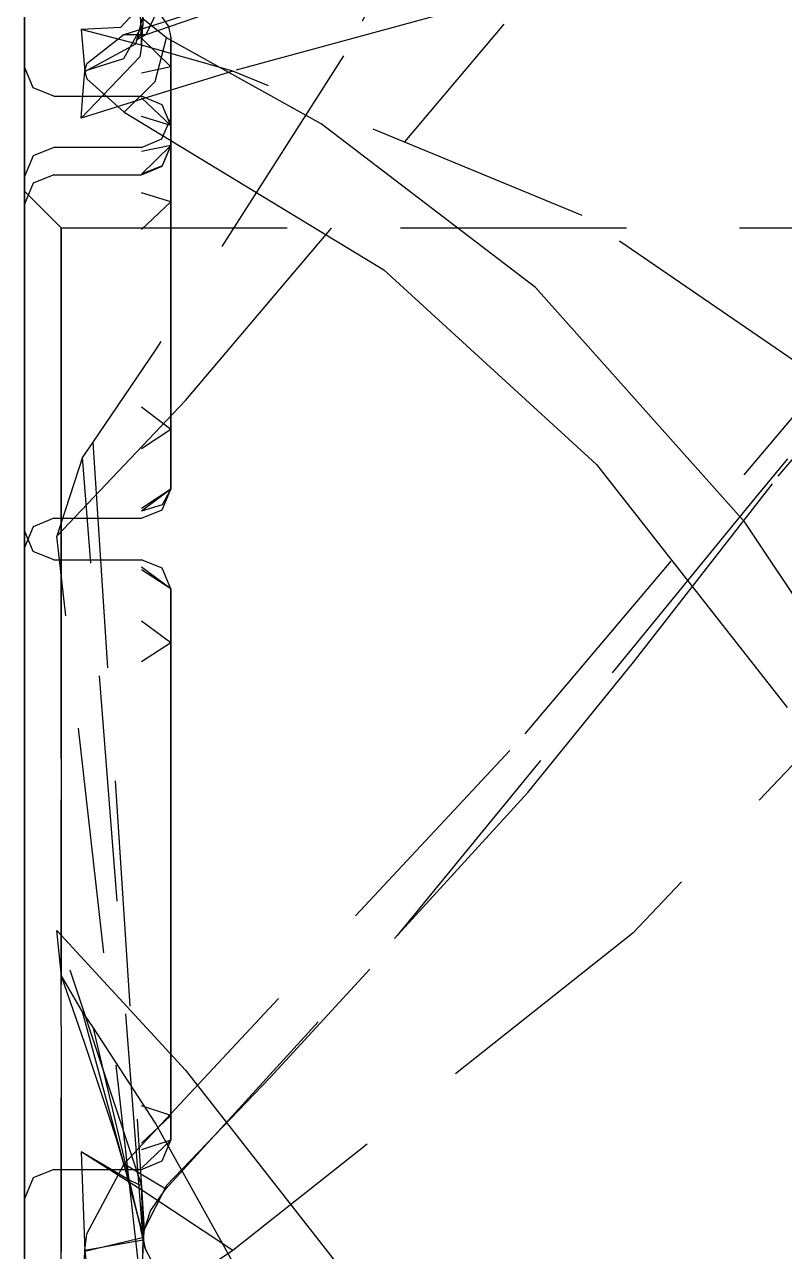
# Model space of a CAD drawing. Header units: metres. Extents: x -21 to 114, y 105 to 226.
# Drawn here: x 30 to 40.08, y 169.04 to 185.33 of the extents above; entities that cross this region are included whole.
import ezdxf

# ---------------------------------------------------------------- set-up
doc = ezdxf.new("R2010")
doc.units = ezdxf.units.M
doc.linetypes.add('DASHED', pattern=[4.5, 3, -1.5])
doc.layers.add('HIDDEN', color=9, linetype='DASHED')
doc.layers.add('VISIBLE', color=3, linetype='Continuous')

msp = doc.modelspace()

# ---------------------------------------------------------------- linework, layer by layer
at = {"layer": 'HIDDEN'}
for p, q in [((38.044, 191.97), (34.23, 184.911)), ((31.551, 185.114), (31.477, 186.991)), ((31.322, 185.195), (35.893, 186.657)), ((40.044, 186.689), (32.764, 184.707)), ((31.613, 185.192), (35.382, 186.494)), ((30, 184.707), (30, 186.413)), ((31.614, 185.192), (31.882, 185.756)), ((30, 185.382), (30, 185.326)), ((30, 185.326), (30, 185.382)), ((30, 185.326), (30, 185.262)), ((30, 185.262), (30, 185.326)), ((31.315, 184.877), (31.571, 185.326)), ((31.575, 185.416), (31.551, 185.114)), ((31.571, 185.326), (31.561, 185.268)), ((31.564, 185.253), (31.571, 185.326)), ((31.823, 185.426), (31.908, 185.301)), ((31.908, 185.301), (31.939, 185.15)), ((32.136, 180.335), (36.361, 185.329)), ((30, 185.262), (30, 185.191)), ((30, 185.191), (30, 185.262)), ((30, 185.191), (30, 185.115)), ((30, 185.115), (30, 185.191)), ((30, 185.115), (30, 185.035)), ((30, 185.035), (30, 185.115)), ((31.581, 185.044), (30.752, 185.258)), ((31.322, 185.195), (30.825, 184.804)), ((31.322, 185.195), (31.613, 185.192)), ((31.505, 185.145), (31.488, 185.125)), ((31.488, 185.125), (31.499, 185.133)), ((31.499, 185.133), (31.614, 185.192)), ((31.545, 185.217), (31.505, 185.145)), ((31.561, 185.268), (31.545, 185.217)), ((31.939, 184.763), (31.551, 185.143)), ((31.939, 184.763), (31.551, 185.143)), ((31.553, 185.1), (31.555, 185.133)), ((31.555, 185.133), (31.557, 185.165)), ((31.557, 185.165), (31.559, 185.196)), ((31.559, 185.196), (31.56, 185.216)), ((31.56, 185.216), (31.564, 185.253)), ((31.613, 185.192), (31.614, 185.192)), ((31.939, 185.148), (31.939, 185.15)), ((31.939, 185.15), (31.939, 185.148)), ((31.939, 185.142), (31.939, 185.148)), ((31.939, 185.148), (31.939, 185.142)), ((31.939, 185.132), (31.939, 185.142)), ((31.939, 185.142), (31.939, 185.132)), ((31.939, 185.118), (31.939, 185.132)), ((31.939, 185.132), (31.939, 185.118)), ((31.939, 185.1), (31.939, 185.118)), ((31.939, 185.118), (31.939, 185.1)), ((30, 185.035), (30, 184.951)), ((30, 184.951), (30, 185.035)), ((31.55, 185.043), (31.528, 184.898)), ((31.551, 185.114), (31.55, 185.043)), ((31.55, 185.043), (31.553, 185.1)), ((32.764, 184.707), (31.581, 185.044)), ((31.939, 185.078), (31.939, 185.1)), ((31.939, 185.1), (31.939, 185.078)), ((31.939, 185.053), (31.939, 185.078)), ((31.939, 185.078), (31.939, 185.053)), ((31.939, 185.023), (31.939, 185.053)), ((31.939, 185.053), (31.939, 185.023)), ((31.939, 184.989), (31.939, 185.023)), ((31.939, 185.023), (31.939, 184.989)), ((31.939, 184.952), (31.939, 184.989)), ((31.939, 184.989), (31.939, 184.952)), ((31.939, 184.911), (31.939, 184.952)), ((31.939, 184.952), (31.939, 184.911)), ((30, 184.951), (30, 184.864)), ((30, 184.864), (30, 184.951)), ((30, 184.864), (30, 184.776)), ((30, 184.776), (30, 184.864)), ((31.528, 184.898), (30.752, 184.084)), ((30.801, 184.711), (31.315, 184.877)), ((30.801, 184.711), (30.825, 184.804)), ((34.23, 184.911), (31.739, 181.009)), ((31.939, 184.865), (31.939, 184.911)), ((31.939, 184.911), (31.939, 184.865)), ((31.939, 184.816), (31.939, 184.865)), ((31.939, 184.865), (31.939, 184.816)), ((31.939, 184.763), (31.939, 184.816)), ((31.939, 184.816), (31.939, 184.763)), ((30, 184.776), (30, 184.689)), ((30, 184.689), (30, 184.776)), ((30, 184.76), (30, 184.763)), ((30, 184.763), (30, 184.763)), ((30, 184.763), (30, 184.762)), ((30, 184.762), (30, 184.763)), ((30, 184.763), (30, 184.763)), ((30, 184.763), (30, 184.76)), ((30.116, 184.487), (30, 184.763)), ((30.116, 184.487), (30, 184.763)), ((30, 184.762), (30, 184.761)), ((30, 184.761), (30, 184.762)), ((30, 184.761), (30, 184.759)), ((30, 184.759), (30, 184.761)), ((30, 184.75), (30, 184.76)), ((30, 184.76), (30, 184.75)), ((30, 184.759), (30, 184.757)), ((30, 184.757), (30, 184.759)), ((30, 184.757), (30, 184.755)), ((30, 184.755), (30, 184.757)), ((30, 184.755), (30, 184.752)), ((30, 184.752), (30, 184.755)), ((30, 184.752), (30, 184.749)), ((30, 184.749), (30, 184.752)), ((30, 184.735), (30, 184.75)), ((30, 184.75), (30, 184.735)), ((30, 184.749), (30, 184.745)), ((30, 184.745), (30, 184.749)), ((30, 184.745), (30, 184.741)), ((30, 184.741), (30, 184.745)), ((30, 184.741), (30, 184.737)), ((30, 184.737), (30, 184.741)), ((30, 184.737), (30, 184.732)), ((30, 184.732), (30, 184.737)), ((30, 184.713), (30, 184.735)), ((30, 184.735), (30, 184.713)), ((30, 184.732), (30, 184.726)), ((30, 184.726), (30, 184.732)), ((30, 184.726), (30, 184.72)), ((30, 184.72), (30, 184.726)), ((30, 184.72), (30, 184.517)), ((30, 184.517), (30, 184.72)), ((30, 184.686), (30, 184.713)), ((30, 184.713), (30, 184.686)), ((30, 181.958), (30, 184.707)), ((30, 184.689), (30, 184.602)), ((30, 184.602), (30, 184.689)), ((30, 184.653), (30, 184.686)), ((30, 184.686), (30, 184.653)), ((30, 184.615), (30, 184.653)), ((30, 184.653), (30, 184.615)), ((30.775, 184.382), (30.801, 184.711)), ((31.939, 184.763), (31.551, 184.682)), ((31.939, 184.763), (31.551, 184.682)), ((32.764, 184.707), (31.581, 184.344)), ((31.939, 183.72), (31.939, 184.763)), ((31.939, 184.763), (31.939, 183.72)), ((37.395, 182.791), (32.764, 184.707)), ((30, 184.571), (30, 184.615)), ((30, 184.615), (30, 184.571)), ((30, 184.602), (30, 183.559)), ((30, 183.559), (30, 184.602)), ((30, 184.523), (30, 184.571)), ((30, 184.571), (30, 184.523)), ((30, 184.471), (30, 184.523)), ((30, 184.523), (30, 184.471)), ((30, 184.517), (30, 184.297)), ((30, 184.297), (30, 184.517)), ((30, 184.415), (30, 184.471)), ((30, 184.471), (30, 184.415)), ((30.388, 184.375), (30.116, 184.487)), ((30.388, 184.375), (30.116, 184.487)), ((30, 184.355), (30, 184.415)), ((30, 184.415), (30, 184.355)), ((30, 184.292), (30, 184.355)), ((30, 184.355), (30, 184.292)), ((30.388, 184.375), (31.551, 184.375)), ((30.388, 184.375), (31.551, 184.375)), ((30.752, 184.084), (30.775, 184.382)), ((31.581, 184.344), (30.752, 184.084)), ((31.825, 184.262), (31.551, 184.375)), ((31.825, 184.262), (31.551, 184.375)), ((31.939, 183.987), (31.551, 184.354)), ((31.939, 183.987), (31.551, 184.354)), ((30, 184.297), (30, 184.063)), ((30, 184.063), (30, 184.297)), ((30, 184.227), (30, 184.292)), ((30, 184.292), (30, 184.227)), ((30, 183.213), (30, 184.227)), ((30, 184.227), (30, 183.213)), ((31.939, 183.987), (31.825, 184.262)), ((31.939, 183.987), (31.825, 184.262)), ((30, 184.063), (30, 183.814)), ((30, 183.814), (30, 184.063)), ((31.939, 183.987), (31.551, 184.107)), ((31.939, 183.987), (31.551, 184.107)), ((31.823, 183.807), (31.939, 184.083)), ((31.939, 184.081), (31.939, 184.083)), ((31.939, 184.083), (31.939, 184.081)), ((31.939, 184.076), (31.939, 184.081)), ((31.939, 184.081), (31.939, 184.076)), ((31.939, 184.067), (31.939, 184.076)), ((31.939, 184.076), (31.939, 184.067)), ((31.939, 184.054), (31.939, 184.067)), ((31.939, 184.067), (31.939, 184.054)), ((31.939, 184.037), (31.939, 184.054)), ((31.939, 184.054), (31.939, 184.037)), ((31.939, 184.016), (31.939, 184.037)), ((31.939, 184.037), (31.939, 184.016)), ((31.939, 183.992), (31.939, 184.016)), ((31.939, 184.016), (31.939, 183.992)), ((31.939, 183.964), (31.939, 183.992)), ((31.939, 183.992), (31.939, 183.964)), ((31.939, 182.973), (31.939, 183.987)), ((31.939, 183.987), (31.939, 183.791)), ((31.939, 183.791), (31.939, 183.987)), ((31.939, 183.987), (31.939, 182.973)), ((30, 183.814), (30, 183.549)), ((30, 183.549), (30, 183.814)), ((31.939, 183.933), (31.939, 183.964)), ((31.939, 183.964), (31.939, 183.933)), ((31.939, 183.898), (31.939, 183.933)), ((31.939, 183.933), (31.939, 183.898)), ((31.939, 183.859), (31.939, 183.898)), ((31.939, 183.898), (31.939, 183.859)), ((31.939, 183.816), (31.939, 183.859)), ((31.939, 183.859), (31.939, 183.816)), ((31.939, 183.77), (31.939, 183.816)), ((31.939, 183.816), (31.939, 183.77)), ((30.388, 183.696), (30.116, 183.584)), ((31.551, 183.696), (30.388, 183.696)), ((31.551, 183.696), (31.823, 183.807)), ((31.939, 183.72), (31.551, 183.639)), ((31.939, 183.72), (31.551, 183.339)), ((31.939, 183.72), (31.551, 183.639)), ((31.939, 183.72), (31.825, 183.451)), ((31.825, 183.446), (31.939, 183.72)), ((31.825, 183.446), (31.939, 183.72)), ((31.939, 183.791), (31.939, 183.579)), ((31.939, 183.579), (31.939, 183.791)), ((31.939, 183.72), (31.939, 183.77)), ((31.939, 183.77), (31.939, 183.72)), ((30.116, 183.584), (30, 183.308)), ((30, 183.486), (30, 183.559)), ((30, 183.559), (30, 183.486)), ((30, 183.549), (30, 183.27)), ((30, 183.27), (30, 183.549)), ((31.939, 183.579), (31.939, 183.353)), ((31.939, 183.353), (31.939, 183.579)), ((30, 183.415), (30, 183.486)), ((30, 183.486), (30, 183.415)), ((30, 183.347), (30, 183.415)), ((30, 183.415), (30, 183.347)), ((30, 183.283), (30, 183.347)), ((30, 183.347), (30, 183.283)), ((30.388, 183.332), (30.116, 183.221)), ((30.388, 183.332), (30.116, 183.221)), ((30.388, 183.332), (31.551, 183.332)), ((30.388, 183.332), (31.551, 183.332)), ((31.825, 183.451), (31.551, 183.339)), ((31.551, 183.332), (31.825, 183.446)), ((31.551, 183.332), (31.825, 183.446)), ((31.939, 183.353), (31.939, 183.113)), ((31.939, 183.113), (31.939, 183.353)), ((30, 183.306), (30, 183.308)), ((30, 183.308), (30, 183.306)), ((30, 183.301), (30, 183.306)), ((30, 183.306), (30, 183.301)), ((30, 183.292), (30, 183.301)), ((30, 183.301), (30, 183.292)), ((30, 183.279), (30, 183.292)), ((30, 183.292), (30, 183.279)), ((30, 183.223), (30, 183.283)), ((30, 183.283), (30, 183.223)), ((30, 183.263), (30, 183.279)), ((30, 183.279), (30, 183.263)), ((30, 183.27), (30, 182.977)), ((30, 182.977), (30, 183.27)), ((30, 183.244), (30, 183.263)), ((30, 183.263), (30, 183.244)), ((30, 183.22), (30, 183.244)), ((30, 183.244), (30, 183.22)), ((30, 183.167), (30, 183.223)), ((30, 183.223), (30, 183.167)), ((30.116, 183.221), (30, 182.944)), ((30.116, 183.221), (30, 182.944)), ((30, 183.194), (30, 183.22)), ((30, 183.22), (30, 183.194)), ((30, 183.13), (30, 183.213)), ((30, 183.213), (30, 183.13)), ((30, 183.163), (30, 183.194)), ((30, 183.194), (30, 183.163)), ((30, 183.117), (30, 183.167)), ((30, 183.167), (30, 183.117)), ((30, 183.129), (30, 183.163)), ((30, 183.163), (30, 183.129)), ((30, 183.045), (30, 183.13)), ((30, 183.13), (30, 183.045)), ((30, 183.092), (30, 183.129)), ((30, 183.129), (30, 183.092)), ((30, 183.073), (30, 183.117)), ((30, 183.117), (30, 183.073)), ((30, 183.114), (30, 182.633)), ((30, 182.633), (30, 183.114)), ((30, 183.114), (30.485, 182.629)), ((30, 183.051), (30, 183.092)), ((30, 183.092), (30, 183.051)), ((30, 183.034), (30, 183.073)), ((30, 183.073), (30, 183.034)), ((30, 183.006), (30, 183.051)), ((30, 183.051), (30, 183.006)), ((30, 182.959), (30, 183.045)), ((30, 183.045), (30, 182.959)), ((30, 183.002), (30, 183.034)), ((30, 183.034), (30, 183.002)), ((30, 182.958), (30, 183.006)), ((30, 183.006), (30, 182.958)), ((30, 182.977), (30, 183.002)), ((30, 183.002), (30, 182.977)), ((31.939, 182.973), (31.551, 183.093)), ((31.939, 182.973), (31.551, 183.093)), ((31.939, 183.113), (31.939, 182.858)), ((31.939, 182.858), (31.939, 183.113)), ((43, 183.021), (39.693, 179.045)), ((30, 182.977), (30, 182.67)), ((30, 182.959), (30, 182.977)), ((30, 182.977), (30, 182.959)), ((30, 182.67), (30, 182.977)), ((30, 182.873), (30, 182.959)), ((30, 182.948), (30, 182.959)), ((30, 182.959), (30, 182.948)), ((30, 182.959), (30, 182.873)), ((30, 182.958), (30, 182.956)), ((30, 182.956), (30, 182.958)), ((30, 182.956), (30, 182.955)), ((30, 182.955), (30, 182.956)), ((30, 182.955), (30, 182.953)), ((30, 182.953), (30, 182.955)), ((30, 182.953), (30, 182.951)), ((30, 182.951), (30, 182.953)), ((30, 182.951), (30, 182.95)), ((30, 182.95), (30, 182.951)), ((30, 182.95), (30, 182.949)), ((30, 182.949), (30, 182.95)), ((30, 182.949), (30, 182.948)), ((30, 182.948), (30, 182.949)), ((30, 182.948), (30, 182.947)), ((30, 182.944), (30, 182.948)), ((30, 182.948), (30, 182.944)), ((30, 182.947), (30, 182.948)), ((30, 182.947), (30, 182.946)), ((30, 182.946), (30, 182.947)), ((30, 182.946), (30, 182.945)), ((30, 182.945), (30, 182.946)), ((30, 182.945), (30, 182.945)), ((30, 182.945), (30, 182.945)), ((30, 182.945), (30, 182.944)), ((30, 182.944), (30, 182.945)), ((30, 182.945), (30, 182.945)), ((30, 182.945), (30, 182.945)), ((30, 182.789), (30, 182.873)), ((30, 182.873), (30, 182.789)), ((31.939, 182.973), (31.551, 182.607)), ((31.939, 182.973), (31.551, 182.607)), ((31.939, 182.787), (31.939, 182.973)), ((31.939, 182.973), (31.939, 182.787)), ((31.939, 182.858), (31.939, 182.589)), ((31.939, 182.589), (31.939, 182.858)), ((30, 182.707), (30, 182.789)), ((30, 182.789), (30, 182.707)), ((30, 182.628), (30, 182.707)), ((30, 182.707), (30, 182.628)), ((31.939, 182.587), (31.939, 182.787)), ((31.939, 182.787), (31.939, 182.587)), ((40.366, 180.758), (37.395, 182.791)), ((39.999, 179.331), (42.885, 182.734)), ((30, 182.67), (30, 182.348)), ((30, 182.348), (30, 182.67)), ((30, 182.633), (30, 181.213)), ((30, 181.213), (30, 182.633)), ((30, 182.553), (30, 182.628)), ((30, 182.628), (30, 182.553)), ((30, 182.484), (30, 182.553)), ((30, 182.553), (30, 182.484)), ((30.485, 182.629), (30.485, 182.16)), ((30.485, 182.629), (45.412, 182.629)), ((30.485, 182.16), (30.485, 182.629)), ((31.939, 182.589), (31.939, 182.306)), ((31.939, 182.306), (31.939, 182.589)), ((31.939, 182.373), (31.939, 182.587)), ((31.939, 182.587), (31.939, 182.373)), ((36.642, 175.912), (42.322, 182.638)), ((30, 182.42), (30, 182.484)), ((30, 182.484), (30, 182.42)), ((30, 182.363), (30, 182.42)), ((30, 182.42), (30, 182.363)), ((30, 182.314), (30, 182.363)), ((30, 182.363), (30, 182.314)), ((30, 182.348), (30, 182.013)), ((30, 182.013), (30, 182.348)), ((31.939, 182.145), (31.939, 182.373)), ((31.939, 182.373), (31.939, 182.145)), ((30, 182.273), (30, 182.314)), ((30, 182.314), (30, 182.273)), ((30, 182.241), (30, 182.273)), ((30, 182.273), (30, 182.241)), ((30, 182.061), (30, 182.241)), ((30, 182.241), (30, 182.061)), ((31.939, 182.306), (31.939, 182.009)), ((31.939, 182.009), (31.939, 182.306)), ((30, 181.869), (30, 182.061)), ((30, 182.061), (30, 181.869)), ((30.485, 182.16), (30.485, 180.777)), ((30.485, 180.777), (30.485, 182.16)), ((31.939, 181.904), (31.939, 182.145)), ((31.939, 182.145), (31.939, 181.904)), ((30, 182.013), (30, 181.664)), ((30, 181.664), (30, 182.013)), ((30, 178.306), (30, 181.958)), ((30, 181.663), (30, 181.869)), ((30, 181.869), (30, 181.663)), ((31.939, 182.009), (31.939, 181.699)), ((31.939, 181.699), (31.939, 182.009)), ((31.939, 181.65), (31.939, 181.904)), ((31.939, 181.904), (31.939, 181.65)), ((31.939, 181.699), (31.939, 181.375)), ((31.939, 181.375), (31.939, 181.699)), ((30, 181.664), (30, 181.302)), ((30, 181.302), (30, 181.664)), ((30, 181.444), (30, 181.663)), ((30, 181.663), (30, 181.444)), ((31.939, 181.382), (31.939, 181.65)), ((31.939, 181.65), (31.939, 181.382)), ((30, 181.212), (30, 181.444)), ((30, 181.444), (30, 181.212)), ((31.939, 181.102), (31.939, 181.382)), ((31.939, 181.382), (31.939, 181.102)), ((31.939, 181.375), (31.939, 181.039)), ((31.939, 181.039), (31.939, 181.375)), ((30, 181.302), (30, 180.927)), ((30, 180.927), (30, 181.302)), ((30, 181.213), (30, 178.927)), ((30, 178.927), (30, 181.213)), ((30, 180.968), (30, 181.212)), ((30, 181.212), (30, 180.968)), ((31.939, 180.809), (31.939, 181.102)), ((31.939, 181.102), (31.939, 180.809)), ((30, 180.711), (30, 180.968)), ((30, 180.968), (30, 180.711)), ((30, 180.927), (30, 180.54)), ((30, 180.54), (30, 180.927)), ((31.739, 181.009), (30.907, 179.782)), ((31.939, 181.039), (31.939, 180.69)), ((31.939, 180.69), (31.939, 181.039)), ((30.485, 180.777), (30.485, 178.548)), ((30.485, 178.548), (30.485, 180.777)), ((31.939, 180.503), (31.939, 180.809)), ((31.939, 180.809), (31.939, 180.503)), ((30, 180.441), (30, 180.711)), ((30, 180.711), (30, 180.441)), ((31.939, 180.69), (31.939, 180.328)), ((31.939, 180.328), (31.939, 180.69)), ((30, 180.54), (30, 180.478)), ((30, 180.478), (30, 180.54)), ((30, 180.478), (30, 180.41)), ((30, 180.41), (30, 180.478)), ((30, 180.159), (30, 180.441)), ((30, 180.441), (30, 180.159)), ((30, 180.41), (30, 180.336)), ((30, 180.336), (30, 180.41)), ((31.939, 180.186), (31.939, 180.503)), ((31.939, 180.503), (31.939, 180.186)), ((30, 180.336), (30, 180.257)), ((30, 180.257), (30, 180.336)), ((30, 180.257), (30, 180.175)), ((30, 180.175), (30, 180.257)), ((30.43, 178.538), (32.136, 180.335)), ((31.939, 179.954), (31.551, 180.247)), ((31.939, 179.954), (31.551, 180.247)), ((31.939, 180.328), (31.939, 179.954)), ((31.939, 179.954), (31.939, 180.328)), ((30, 180.175), (30, 180.089)), ((30, 180.089), (30, 180.175)), ((30, 179.866), (30, 180.159)), ((30, 180.159), (30, 179.866)), ((30, 180.089), (30, 180.002)), ((30, 180.002), (30, 180.089)), ((31.939, 179.856), (31.939, 180.186)), ((31.939, 180.186), (31.939, 179.856)), ((30, 180.002), (30, 179.914)), ((30, 179.914), (30, 180.002)), ((30, 179.914), (30, 179.826)), ((30, 179.826), (30, 179.914)), ((31.939, 179.954), (31.551, 179.695)), ((31.939, 179.954), (31.551, 179.695)), ((31.939, 179.954), (31.939, 179.162)), ((31.939, 179.162), (31.939, 179.954)), ((30, 179.56), (30, 179.866)), ((30, 179.866), (30, 179.56)), ((30, 179.826), (30, 179.74)), ((30, 179.74), (30, 179.826)), ((30.907, 179.782), (30.769, 179.587)), ((30.907, 179.782), (31.589, 169.337)), ((31.939, 179.515), (31.939, 179.856)), ((31.939, 179.856), (31.939, 179.515)), ((30, 179.74), (30, 179.657)), ((30, 179.657), (30, 179.74)), ((30, 179.657), (30, 179.578)), ((30, 179.578), (30, 179.657)), ((30.769, 179.587), (30.43, 178.538)), ((31.575, 169.207), (30.769, 179.587)), ((30, 179.578), (30, 179.504)), ((30, 179.504), (30, 179.578)), ((30, 179.243), (30, 179.56)), ((30, 179.56), (30, 179.243)), ((30, 179.504), (30, 179.435)), ((30, 179.435), (30, 179.504)), ((30, 179.435), (30, 178.643)), ((30, 178.643), (30, 179.435)), ((31.939, 179.162), (31.939, 179.515)), ((31.939, 179.515), (31.939, 179.162)), ((38.077, 176.865), (39.999, 179.331)), ((30, 178.915), (30, 179.243)), ((30, 179.243), (30, 178.915)), ((31.939, 179.162), (31.551, 178.902)), ((31.939, 179.162), (31.551, 178.868)), ((31.939, 179.162), (31.551, 178.902)), ((31.939, 179.162), (31.825, 178.954)), ((31.825, 178.887), (31.939, 179.162)), ((31.825, 178.887), (31.939, 179.162)), ((31.825, 178.954), (31.551, 178.868)), ((39.693, 179.045), (34.58, 172.793)), ((30, 178.927), (30, 175.888)), ((30, 175.888), (30, 178.927)), ((30, 178.575), (30, 178.915)), ((30, 178.915), (30, 178.575)), ((30.388, 178.774), (30.116, 178.662)), ((30.388, 178.774), (30.116, 178.662)), ((30.388, 178.774), (31.551, 178.774)), ((30.388, 178.774), (31.551, 178.774)), ((31.551, 178.774), (31.825, 178.887)), ((31.551, 178.774), (31.825, 178.887)), ((30.116, 178.662), (30, 178.386)), ((30.116, 178.662), (30, 178.386)), ((30, 178.643), (30, 178.609)), ((30, 178.609), (30, 178.643)), ((30, 178.61), (30, 178.611)), ((30, 178.611), (30, 178.61)), ((30, 178.61), (30, 178.611)), ((30, 178.611), (30, 178.61)), ((30.116, 178.335), (30, 178.611)), ((30.116, 178.335), (30, 178.611)), ((30, 178.607), (30, 178.61)), ((30, 178.61), (30, 178.605)), ((30, 178.605), (30, 178.61)), ((30, 178.61), (30, 178.607)), ((30, 178.609), (30, 178.578)), ((30, 178.578), (30, 178.609)), ((30, 178.601), (30, 178.607)), ((30, 178.607), (30, 178.601)), ((30, 178.605), (30, 178.598)), ((30, 178.598), (30, 178.605)), ((30, 178.594), (30, 178.601)), ((30, 178.601), (30, 178.594)), ((30, 178.598), (30, 178.588)), ((30, 178.588), (30, 178.598)), ((30, 178.585), (30, 178.594)), ((30, 178.594), (30, 178.585)), ((30, 178.588), (30, 178.575)), ((30, 178.575), (30, 178.588)), ((30, 178.573), (30, 178.585)), ((30, 178.585), (30, 178.573)), ((30, 178.578), (30, 178.548)), ((30, 178.548), (30, 178.578)), ((30, 178.575), (30, 178.559)), ((30, 178.55), (30, 178.575)), ((30, 178.575), (30, 178.55)), ((30, 178.559), (30, 178.575)), ((30, 178.56), (30, 178.573)), ((30, 178.573), (30, 178.56)), ((30, 178.544), (30, 178.56)), ((30, 178.56), (30, 178.544)), ((30, 178.559), (30, 178.541)), ((30, 178.541), (30, 178.559)), ((30, 178.527), (30, 178.55)), ((30, 178.55), (30, 178.527)), ((30, 178.548), (30, 178.521)), ((30, 178.521), (30, 178.548)), ((30, 178.527), (30, 178.544)), ((30, 178.544), (30, 178.527)), ((30, 178.541), (30, 178.52)), ((30, 178.52), (30, 178.541)), ((30, 178.507), (30, 178.527)), ((30, 178.505), (30, 178.527)), ((30, 178.527), (30, 178.505)), ((30, 178.527), (30, 178.507)), ((30, 178.521), (30, 178.496)), ((30, 178.496), (30, 178.521)), ((30, 178.52), (30, 178.497)), ((30, 178.497), (30, 178.52)), ((30, 178.486), (30, 178.507)), ((30, 178.507), (30, 178.486)), ((30, 178.485), (30, 178.505)), ((30, 178.505), (30, 178.485)), ((30, 178.497), (30, 178.471)), ((30, 178.471), (30, 178.497)), ((30, 178.496), (30, 178.473)), ((30, 178.473), (30, 178.496)), ((30, 178.463), (30, 178.486)), ((30, 178.486), (30, 178.463)), ((30, 178.466), (30, 178.485)), ((30, 178.485), (30, 178.466)), ((30, 178.473), (30, 178.453)), ((30, 178.453), (30, 178.473)), ((30, 178.471), (30, 178.442)), ((30, 178.442), (30, 178.471)), ((30, 178.45), (30, 178.466)), ((30, 178.466), (30, 178.45)), ((30, 178.438), (30, 178.463)), ((30, 178.463), (30, 178.438)), ((30, 178.453), (30, 178.436)), ((30, 178.436), (30, 178.453)), ((30, 178.435), (30, 178.45)), ((30, 178.45), (30, 178.435)), ((30, 178.442), (30, 178.411)), ((30, 178.411), (30, 178.442)), ((31.551, 168.535), (30.43, 178.538)), ((30.485, 178.548), (30.485, 175.586)), ((30.485, 175.586), (30.485, 178.548)), ((30, 178.412), (30, 178.438)), ((30, 178.438), (30, 178.412)), ((30, 178.436), (30, 178.421)), ((30, 178.421), (30, 178.436)), ((30, 178.422), (30, 178.435)), ((30, 178.435), (30, 178.422)), ((30, 178.411), (30, 178.422)), ((30, 178.422), (30, 178.411)), ((30, 178.421), (30, 178.408)), ((30, 178.408), (30, 178.421)), ((30, 177.698), (30, 178.412)), ((30, 178.412), (30, 177.698)), ((30, 178.411), (30, 178.379)), ((30, 178.402), (30, 178.411)), ((30, 178.411), (30, 178.402)), ((30, 178.379), (30, 178.411)), ((30, 178.408), (30, 178.399)), ((30, 178.399), (30, 178.408)), ((30, 178.395), (30, 178.402)), ((30, 178.402), (30, 178.395)), ((30, 178.399), (30, 178.392)), ((30, 178.392), (30, 178.399)), ((30, 178.39), (30, 178.395)), ((30, 178.395), (30, 178.39)), ((30, 178.392), (30, 178.387)), ((30, 178.387), (30, 178.392)), ((30, 178.387), (30, 178.39)), ((30, 178.39), (30, 178.387)), ((30, 178.387), (30, 178.386)), ((30, 178.386), (30, 178.387)), ((30, 178.387), (30, 178.386)), ((30, 178.386), (30, 178.387)), ((30, 178.379), (30, 178.344)), ((30, 178.344), (30, 178.379)), ((30, 178.344), (30, 177.885)), ((30, 177.885), (30, 178.344)), ((30, 173.932), (30, 178.306)), ((30.388, 178.223), (30.116, 178.335)), ((30.388, 178.223), (30.116, 178.335)), ((30.388, 178.223), (31.551, 178.223)), ((30.388, 178.223), (31.551, 178.223)), ((31.825, 178.11), (31.551, 178.223)), ((31.825, 178.11), (31.551, 178.223)), ((31.939, 177.836), (31.551, 178.124)), ((31.939, 177.836), (31.551, 178.124)), ((31.939, 177.836), (31.551, 178.09)), ((31.939, 177.836), (31.551, 178.09)), ((31.939, 177.836), (31.825, 178.11)), ((31.939, 177.836), (31.825, 178.11)), ((30, 177.885), (30, 177.415)), ((30, 177.415), (30, 177.885)), ((31.939, 177.122), (31.939, 177.836)), ((31.939, 177.836), (31.939, 177.393)), ((31.939, 177.393), (31.939, 177.836)), ((31.939, 177.836), (31.939, 177.122)), ((30, 177.637), (30, 177.698)), ((30, 177.698), (30, 177.637)), ((30, 177.57), (30, 177.637)), ((30, 177.637), (30, 177.57)), ((30, 177.497), (30, 177.57)), ((30, 177.57), (30, 177.497)), ((30, 177.42), (30, 177.497)), ((30, 177.497), (30, 177.42)), ((30, 177.339), (30, 177.42)), ((30, 177.42), (30, 177.339)), ((30, 177.415), (30, 176.936)), ((30, 176.936), (30, 177.415)), ((30, 177.255), (30, 177.339)), ((30, 177.339), (30, 177.255)), ((31.939, 177.122), (31.551, 177.41)), ((31.939, 177.122), (31.551, 177.41)), ((31.939, 177.393), (31.939, 176.94)), ((31.939, 176.94), (31.939, 177.393)), ((30, 177.17), (30, 177.255)), ((30, 177.255), (30, 177.17)), ((30, 177.084), (30, 177.17)), ((30, 177.17), (30, 177.084)), ((41.814, 177.21), (38.067, 173.268)), ((30, 176.999), (30, 177.084)), ((30, 177.084), (30, 176.999)), ((30, 176.915), (30, 176.999)), ((30, 176.999), (30, 176.915)), ((31.939, 177.122), (31.551, 176.868)), ((31.939, 177.122), (31.551, 176.868)), ((31.939, 176.703), (31.939, 177.122)), ((31.939, 177.122), (31.939, 176.703)), ((30, 176.936), (30, 176.446)), ((30, 176.446), (30, 176.936)), ((30, 176.833), (30, 176.915)), ((30, 176.915), (30, 176.833)), ((30, 176.756), (30, 176.833)), ((30, 176.833), (30, 176.756)), ((31.939, 176.94), (31.939, 176.477)), ((31.939, 176.477), (31.939, 176.94)), ((36.676, 175.137), (38.077, 176.865)), ((30, 176.682), (30, 176.756)), ((30, 176.756), (30, 176.682)), ((30, 176.614), (30, 176.682)), ((30, 176.682), (30, 176.614)), ((31.939, 176.275), (31.939, 176.703)), ((31.939, 176.703), (31.939, 176.275)), ((30, 176.212), (30, 176.614)), ((30, 176.614), (30, 176.212)), ((30, 176.446), (30, 175.948)), ((30, 175.948), (30, 176.446)), ((31.939, 176.477), (31.939, 176.005)), ((31.939, 176.005), (31.939, 176.477)), ((30, 175.8), (30, 176.212)), ((30, 176.212), (30, 175.8)), ((31.939, 175.837), (31.939, 176.275)), ((31.939, 176.275), (31.939, 175.837)), ((31.939, 176.005), (31.939, 175.524)), ((31.939, 175.524), (31.939, 176.005)), ((30, 175.948), (30, 175.44)), ((30, 175.44), (30, 175.948)), ((30, 175.888), (30, 172.249)), ((30, 172.249), (30, 175.888)), ((31.322, 170.208), (36.642, 175.912)), ((31.939, 175.391), (31.939, 175.837)), ((31.939, 175.837), (31.939, 175.391)), ((30, 175.379), (30, 175.8)), ((30, 175.8), (30, 175.379)), ((30.485, 175.586), (30.485, 172.039)), ((30.485, 172.039), (30.485, 175.586)), ((31.939, 175.524), (31.939, 175.034)), ((31.939, 175.034), (31.939, 175.524)), ((30, 175.44), (30, 174.924)), ((30, 174.924), (30, 175.44)), ((30, 174.95), (30, 175.379)), ((30, 175.379), (30, 174.95)), ((31.939, 174.936), (31.939, 175.391)), ((31.939, 175.391), (31.939, 174.936)), ((31.873, 169.874), (36.676, 175.137)), ((31.939, 175.034), (31.939, 174.536)), ((31.939, 174.536), (31.939, 175.034)), ((30, 174.513), (30, 174.95)), ((30, 174.95), (30, 174.513)), ((30, 174.924), (30, 174.399)), ((30, 174.399), (30, 174.924)), ((31.939, 174.473), (31.939, 174.936)), ((31.939, 174.936), (31.939, 174.473)), ((31.939, 174.536), (31.939, 174.03)), ((31.939, 174.03), (31.939, 174.536)), ((30, 174.068), (30, 174.513)), ((30, 174.513), (30, 174.068)), ((30, 174.399), (30, 173.867)), ((30, 173.867), (30, 174.399)), ((31.939, 174.003), (31.939, 174.473)), ((31.939, 174.473), (31.939, 174.003)), ((30, 173.615), (30, 174.068)), ((30, 174.068), (30, 173.615)), ((30, 169.056), (30, 173.932)), ((31.939, 174.03), (31.939, 173.516)), ((31.939, 173.516), (31.939, 174.03)), ((31.939, 173.525), (31.939, 174.003)), ((31.939, 174.003), (31.939, 173.525)), ((30, 173.867), (30, 173.327)), ((30, 173.327), (30, 173.867)), ((30, 173.155), (30, 173.615)), ((30, 173.615), (30, 173.155)), ((31.939, 173.04), (31.939, 173.525)), ((31.939, 173.525), (31.939, 173.04)), ((31.939, 173.516), (31.939, 172.996)), ((31.939, 172.996), (31.939, 173.516)), ((30, 173.327), (30, 172.781)), ((30, 172.781), (30, 173.327)), ((31.551, 169.931), (30.43, 173.304)), ((38.067, 173.268), (32.764, 169.056)), ((30, 172.689), (30, 173.155)), ((30, 173.155), (30, 172.689)), ((31.939, 172.548), (31.939, 173.04)), ((31.939, 173.04), (31.939, 172.548)), ((31.939, 172.996), (31.939, 172.468)), ((31.939, 172.468), (31.939, 172.996)), ((30, 172.781), (30, 172.227)), ((30, 172.227), (30, 172.781)), ((34.58, 172.793), (33.257, 171.353)), ((30, 172.216), (30, 172.689)), ((30, 172.689), (30, 172.216)), ((31.939, 172.049), (31.939, 172.548)), ((31.939, 172.548), (31.939, 172.049)), ((31.939, 172.468), (31.939, 171.935)), ((31.939, 171.935), (31.939, 172.468)), ((30, 172.249), (30, 168.193)), ((30, 168.193), (30, 172.249)), ((30, 172.227), (30, 171.668)), ((30, 171.668), (30, 172.227)), ((30, 171.737), (30, 172.216)), ((30, 172.216), (30, 171.737)), ((30.485, 172.039), (30.485, 168.085)), ((30.485, 168.085), (30.485, 172.039)), ((31.939, 171.545), (31.939, 172.049)), ((31.939, 172.049), (31.939, 171.545)), ((31.939, 171.935), (31.939, 171.395)), ((31.939, 171.395), (31.939, 171.935)), ((30, 171.252), (30, 171.737)), ((30, 171.737), (30, 171.252)), ((30, 171.668), (30, 171.103)), ((30, 171.103), (30, 171.668)), ((31.939, 171.035), (31.939, 171.545)), ((31.939, 171.545), (31.939, 171.035)), ((33.257, 171.353), (31.882, 169.922)), ((31.939, 171.395), (31.939, 170.85)), ((31.939, 170.85), (31.939, 171.395)), ((30, 170.762), (30, 171.252)), ((30, 171.252), (30, 170.762)), ((30, 171.103), (30, 171.018)), ((30, 171.018), (30, 171.103)), ((30, 171.018), (30, 170.931)), ((30, 170.931), (30, 171.018)), ((31.939, 170.85), (31.551, 170.976)), ((31.939, 170.85), (31.551, 170.976)), ((31.939, 170.52), (31.939, 171.035)), ((31.939, 171.035), (31.939, 170.52)), ((30, 170.931), (30, 170.843)), ((30, 170.843), (30, 170.931)), ((30, 170.843), (30, 170.755)), ((30, 170.755), (30, 170.843)), ((31.939, 170.85), (31.551, 170.481)), ((31.939, 170.85), (31.551, 170.481)), ((31.939, 170.85), (31.939, 170.52)), ((31.939, 170.52), (31.939, 170.85)), ((30, 170.266), (30, 170.762)), ((30, 170.762), (30, 170.266)), ((30, 170.755), (30, 170.669)), ((30, 170.669), (30, 170.755)), ((30, 170.669), (30, 170.585)), ((30, 170.585), (30, 170.669)), ((30, 170.585), (30, 170.504)), ((30, 170.504), (30, 170.585)), ((30, 170.504), (30, 170.427)), ((30, 170.427), (30, 170.504)), ((31.939, 170.52), (31.551, 170.393)), ((31.939, 170.52), (31.551, 170.151)), ((31.939, 170.52), (31.551, 170.393)), ((31.939, 170.52), (31.551, 170.151)), ((31.825, 170.246), (31.939, 170.52)), ((31.825, 170.246), (31.939, 170.52)), ((30, 170.427), (30, 170.356)), ((30, 170.356), (30, 170.427)), ((30, 170.356), (30, 170.292)), ((30, 170.292), (30, 170.356)), ((31.581, 169.84), (30.752, 170.366)), ((30, 170.292), (30, 170.234)), ((30, 170.234), (30, 170.292)), ((30, 170.203), (30, 170.266)), ((30, 170.266), (30, 170.203)), ((30, 170.234), (30, 170.185)), ((30, 170.185), (30, 170.234)), ((30, 170.141), (30, 170.203)), ((30, 170.203), (30, 170.141)), ((30, 170.185), (30, 170.144)), ((30, 170.144), (30, 170.185)), ((30, 170.144), (30, 170.112)), ((30, 170.112), (30, 170.144)), ((30, 170.083), (30, 170.141)), ((30, 170.141), (30, 170.083)), ((30.825, 169.277), (31.322, 170.208)), ((31.322, 170.208), (31.873, 169.874)), ((31.551, 170.132), (31.825, 170.246)), ((31.551, 170.132), (31.825, 170.246)), ((30, 170.112), (30, 169.782)), ((30, 169.782), (30, 170.112)), ((30, 170.028), (30, 170.083)), ((30, 170.083), (30, 170.028)), ((30, 169.977), (30, 170.028)), ((30, 170.028), (30, 169.977)), ((30.116, 170.021), (30, 169.745)), ((30.116, 170.021), (30, 169.745)), ((30, 169.93), (30, 169.977)), ((30, 169.977), (30, 169.93)), ((30.388, 170.132), (30.116, 170.021)), ((30.388, 170.132), (30.116, 170.021)), ((30.388, 170.132), (31.551, 170.132)), ((30.388, 170.132), (31.551, 170.132)), ((31.358, 170.058), (31.36, 170.049)), ((31.575, 169.26), (31.362, 170.044)), ((31.528, 169.926), (31.374, 169.998)), ((30, 169.888), (30, 169.93)), ((30, 169.93), (30, 169.888)), ((30, 169.851), (30, 169.888)), ((30, 169.888), (30, 169.851)), ((30, 169.819), (30, 169.851)), ((30, 169.851), (30, 169.819)), ((30, 169.793), (30, 169.819)), ((30, 169.819), (30, 169.793)), ((31.551, 169.928), (31.528, 169.926)), ((31.551, 169.931), (31.551, 169.928)), ((31.575, 169.26), (31.551, 169.931)), ((31.551, 169.928), (31.554, 169.842)), ((31.554, 169.842), (31.558, 169.677)), ((32.764, 169.056), (31.581, 169.84)), ((31.882, 169.922), (31.589, 169.337)), ((31.672, 169.583), (31.873, 169.874)), ((31.873, 169.874), (31.882, 169.922)), ((30, 169.772), (30, 169.793)), ((30, 169.793), (30, 169.772)), ((30, 169.782), (30, 169.777)), ((30, 169.777), (30, 169.782)), ((30, 169.777), (30, 169.772)), ((30, 169.772), (30, 169.777)), ((30, 169.772), (30, 169.768)), ((30, 169.757), (30, 169.772)), ((30, 169.772), (30, 169.757)), ((30, 169.768), (30, 169.772)), ((30, 169.768), (30, 169.764)), ((30, 169.764), (30, 169.768)), ((30, 169.764), (30, 169.76)), ((30, 169.76), (30, 169.764)), ((30, 169.76), (30, 169.757)), ((30, 169.757), (30, 169.76)), ((30, 169.757), (30, 169.754)), ((30, 169.748), (30, 169.757)), ((30, 169.757), (30, 169.748)), ((30, 169.754), (30, 169.757)), ((30, 169.754), (30, 169.752)), ((30, 169.752), (30, 169.754)), ((30, 169.752), (30, 169.749)), ((30, 169.749), (30, 169.752)), ((30, 169.749), (30, 169.748)), ((30, 169.748), (30, 169.749)), ((30, 169.748), (30, 169.746)), ((30, 169.745), (30, 169.748)), ((30, 169.748), (30, 169.745)), ((30, 169.746), (30, 169.748)), ((30, 169.746), (30, 169.745)), ((30, 169.745), (30, 169.746)), ((30, 169.745), (30, 169.745)), ((30, 169.745), (30, 169.745)), ((30, 169.745), (30, 169.745)), ((30, 169.745), (30, 169.745)), ((31.558, 169.677), (31.56, 169.585)), ((31.56, 169.585), (31.563, 169.509)), ((31.563, 169.509), (31.567, 169.431)), ((31.589, 169.323), (31.672, 169.583)), ((31.54, 169.34), (31.589, 169.134)), ((31.567, 169.431), (31.571, 169.336)), ((31.571, 169.336), (31.575, 169.256)), ((31.589, 169.337), (31.575, 169.207)), ((31.58, 169.261), (31.589, 169.323)), ((30.801, 169.064), (30.825, 169.277)), ((30.801, 169.064), (31.575, 169.2)), ((31.575, 169.207), (31.551, 168.535)), ((31.566, 169.228), (31.575, 169.256)), ((31.567, 169.026), (31.575, 169.2)), ((31.575, 169.2), (31.58, 169.261)), ((31.575, 169.256), (31.575, 169.26)), ((31.589, 169.134), (31.575, 169.26)), ((31.575, 169.256), (31.58, 169.195)), ((31.575, 169.2), (31.575, 169.207)), ((31.58, 169.195), (31.589, 169.133)), ((30, 163.922), (30, 169.056)), ((30.775, 168.347), (30.801, 169.064)), ((32.764, 169.056), (31.581, 168.265)), ((31.598, 169.087), (31.589, 169.134)), ((31.589, 169.133), (31.598, 169.087)), ((35.633, 166.882), (32.764, 169.056))]:
    msp.add_line(p, q, dxfattribs=at)
at = {"layer": 'VISIBLE'}
for p, q in [((30, 186.413), (30, 184.707)), ((31.528, 185.559), (31.275, 185.286)), ((31.475, 185.072), (31.575, 185.44)), ((31.275, 185.286), (30.752, 185.258)), ((31.882, 185.148), (31.589, 185.39)), ((30.752, 185.258), (30.775, 185.01)), ((31.733, 184.568), (31.882, 185.148)), ((33.936, 184.007), (31.882, 185.148)), ((30.775, 185.01), (30.801, 184.703)), ((30.801, 184.703), (31.475, 185.072)), ((30, 184.707), (30, 181.958)), ((30.801, 184.703), (30.825, 184.607)), ((30.825, 184.607), (31.322, 184.163)), ((31.322, 184.163), (31.733, 184.568)), ((31.322, 184.163), (34.765, 182.07)), ((36.779, 181.835), (33.936, 184.007)), ((34.765, 182.07), (37.589, 179.488)), ((30, 181.958), (30, 178.306)), ((39.556, 178.721), (36.779, 181.835)), ((37.589, 179.488), (40.117, 176.263)), ((43, 173.542), (39.556, 178.721)), ((30, 178.306), (30, 173.932)), ((30, 173.932), (30, 169.056)), ((30.43, 173.304), (32.136, 171.452)), ((30.489, 172.703), (30.43, 173.304)), ((30.487, 172.702), (30.794, 171.81)), ((30.769, 172.226), (30.489, 172.703)), ((30.907, 172.025), (30.769, 172.226)), ((31.36, 170.05), (30.769, 172.226)), ((31.739, 170.749), (30.907, 172.025)), ((30.907, 172.025), (31.536, 169.355)), ((30.794, 171.81), (30.992, 171.224)), ((32.136, 171.452), (36.873, 165.396)), ((30.992, 171.224), (31.115, 170.854)), ((31.115, 170.854), (31.211, 170.556)), ((36.434, 162.31), (31.739, 170.749)), ((31.211, 170.556), (31.358, 170.058)), ((30.752, 170.366), (30.775, 169.759)), ((31.374, 169.998), (30.752, 170.366)), ((31.36, 170.049), (31.36, 170.05)), ((31.36, 170.05), (31.45, 169.707)), ((31.362, 170.044), (31.36, 170.049)), ((30.775, 169.759), (30.801, 169.047)), ((31.45, 169.707), (31.537, 169.353)), ((31.536, 169.355), (31.537, 169.353)), ((31.536, 169.355), (31.598, 169.085)), ((31.537, 169.353), (31.54, 169.34)), ((30.801, 169.047), (31.566, 169.228)), ((30, 169.056), (30, 163.922)), ((30.801, 169.047), (30.825, 168.834)), ((31.598, 169.085), (31.598, 169.087)), ((31.882, 168.557), (31.598, 169.085))]:
    msp.add_line(p, q, dxfattribs=at)

doc.saveas('drawing.dxf')
